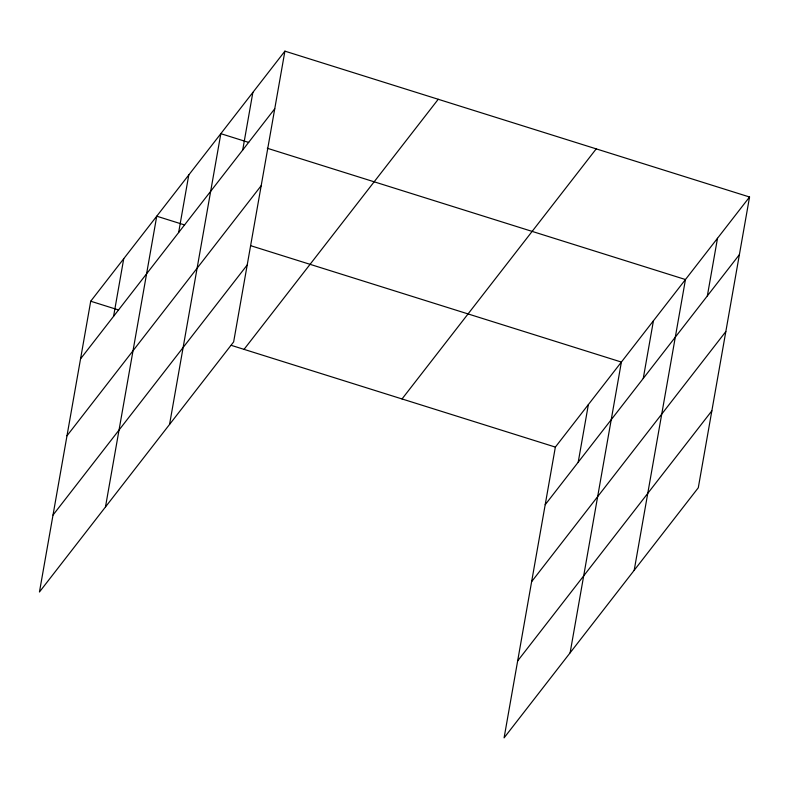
<?xml version="1.0" encoding="UTF-8"?>
<svg xmlns="http://www.w3.org/2000/svg" width="789" height="789" viewBox="0 0 789 789"><rect width="100%" height="100%" fill="white"/><g stroke="black" fill="none" stroke-linecap="round" stroke-linejoin="round"><path stroke-width="1.18" d="M284.908 51.147L90.715 301.23L39.45 591.997L233.643 341.913L284.908 51.147L749.55 197.003L698.285 487.77L504.092 737.853L555.357 447.087L749.55 197.003M113.577 316.34L123.735 258.713M105.47 506.962L156.745 216.196L184.626 224.954M178.63 232.558L188.788 174.931M169.556 424.433L220.831 133.676L248.703 142.424M242.706 150.028L252.865 92.412M578.209 462.196L588.377 404.579M570.112 652.828L621.387 362.062L250.833 245.734M643.262 378.424L653.43 320.798M634.198 570.299L685.463 279.533L267.293 148.253M707.348 295.895L717.507 238.268M80.557 358.847L274.75 108.764M66.996 435.784L261.179 185.701M53.021 515.059L247.204 264.976M244.048 349.359L438.24 99.276M402.025 398.958L596.218 148.874M545.199 504.713L739.392 254.63M531.638 581.651L725.821 331.567M517.653 660.916L711.846 410.832M90.715 301.23L118.597 309.978M231.276 345.355L555.357 447.087"/></g></svg>
